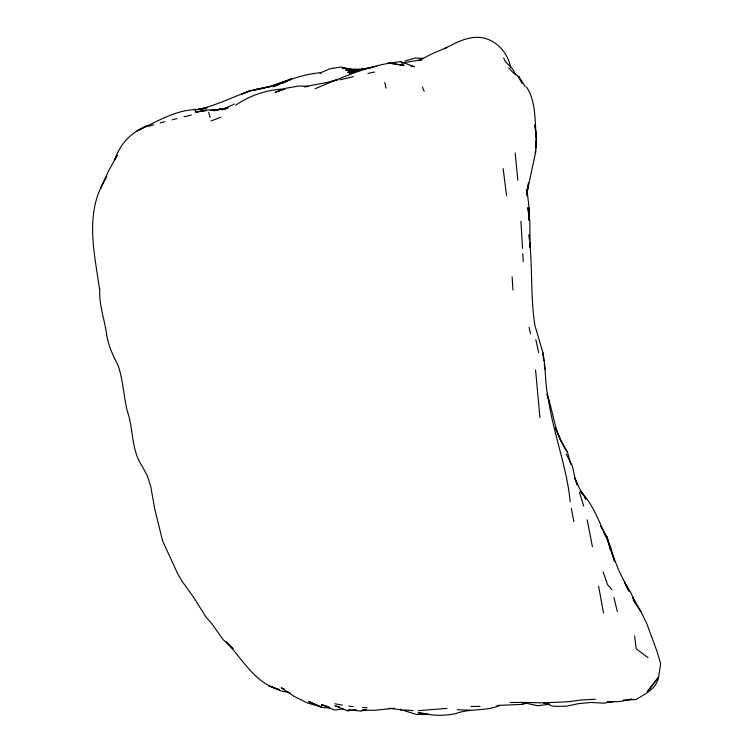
<?xml version="1.0" encoding="UTF-8"?>
<svg xmlns="http://www.w3.org/2000/svg" width="753" height="753" viewBox="0 0 753 753"><rect width="100%" height="100%" fill="white"/><g stroke="black" fill="none" stroke-linecap="round" stroke-linejoin="round"><path stroke-width="1.13" d="M527.298 190.462L527.241 194.895L526.949 190.368M527.128 189.7L526.968 194.33L528.587 182.941M535.75 147.315L536.381 138.288L534.922 124.942L536.531 139.38L535.75 148.435M330.002 708.027L321.23 707.415L321.682 704.676L329.07 706.954M528.54 182.875L526.686 193.945L535.722 151.918L536.381 138.288L536.531 139.38C534.526 121.732 536.541 102.568 526.592 86.962M117.007 155.184L115.247 158.939C119.972 143.578 132.18 131.643 146.995 125.836L137.131 130.89C158.676 120.904 181.304 105.966 206.002 110.371M103.575 182.367C84.976 215.245 94.662 254.09 99.537 289.208M104.62 180.315L106.71 176.211L100.61 188.316L108.78 170.573L117.073 155.466M116.922 155.259L114.296 160.304L117.063 155.532M334.85 705.787L347.698 710.804L348.63 709.721L361.016 711.124L366.325 709.618M235.717 105.222C250.052 95.292 267.588 89.466 284.992 88.986L275.203 92.318L286.262 88.176L298.677 86.011L307.968 86.331M496.98 705.476L522.083 704.366L524.568 702.888L537.67 705.749L548.984 704.243M418.48 60.682L432.486 53.595L446.858 47.514L444.242 48.757C456.224 42.582 468.846 35.363 482.889 37.829L483.012 37.857C497.837 41.123 507.729 53.341 510.863 67.723M234.607 103.942L222.144 109.825L226.484 108.648M315.046 88.722C342.728 77.286 370.777 64.297 400.925 61.661L414.366 66.725L411.034 66.066M279.523 83.668L289.961 79.63L270.016 86.548L251.013 90.464L241.289 94.294L251.013 90.464C233.072 96.723 216.262 105.674 197.465 109.59M220.893 117.252L211 120.922M419.195 60.579L421.981 59.6L403.279 62.866M252.151 90.784L258.58 88.638L263.955 88.092M500.218 705.363C486.014 711.481 470.201 708.215 455.857 713.562C443.357 716.348 430.452 715.482 418.056 712.592L426.847 713.919M148.492 126.335L153.687 124.697M270.016 86.548C286.968 80.703 303.393 74.001 321.465 72.646L320.166 73.013L329.56 68.881L340.742 67.017L351.077 69.238L342.408 68.165L352.639 69.201L362.711 69.201L361.092 69.304L376.519 66.33M255.276 89.955L263.87 88.186M404.916 61.059L415.374 57.981L423.035 58.376M332.515 81.239L337.655 79.743L326.491 82.614L304.372 86.727L307.403 86.604M160.191 122.946L164.822 121.694M172.079 119.821L176.993 118.541M522.083 704.366L527.608 702.973M340.008 79.799L353.505 76.655M184.127 116.734L191.356 115.077M364.207 709.712L362.089 710.192L374.373 710.324L394.459 708.253M367.944 73.446L374.665 72.024M227.679 107.905L221.269 109.232L223.472 109.006M198.463 109.496L206.924 107.811L196.542 109.505M194.839 109.166L195.846 112.178L207.687 109.947L217.683 110.333M371.041 67.855L360.885 69.634L349.345 73.182L359.285 70.236L347.622 72.232L354.371 71.431M613.94 701.457L603.821 703.189L591.039 702.436L578.511 703.65L566.143 706.267L553.389 706.305L543.515 702.841L524.643 702.445M195.846 112.178L205.983 110.653M343.076 708.893L334.511 710.041L321.682 704.676M228.018 107.961L219.085 109.157L226.06 108.338M347.698 710.804L356.32 709.684M446.896 708.422L418.188 710.663M259.484 88.713L263.804 88.205M210.784 110.267L223.632 108.997M612.791 701.429L607.125 702.031L619.813 701.514L632.238 699.198L626.628 699.735M226.512 108.498L213.268 110.597L215.48 110.54M595.378 699.245L581.156 699.989L568.091 701.749L543.515 702.841L549.012 703.886M623.258 700.055L636.031 699.546C645.086 693.927 656.672 688.769 658.593 677.022L660.663 663.751L656.983 651.354L646.742 623.493L640.859 611.549L633.151 599.896M470.926 706.53L480.047 706.342M429.05 714.249L416.607 714.484L399.843 709.279L401.867 709.966L389.197 708.244M510.261 702.521L523.759 702.408M361.064 70.217L345.552 70.095L360.555 70.443M361.205 70.18L354.588 70.02L359.275 70.415M457.382 709.693L470.051 710.135M362.494 707.415L367.097 707.792M404.022 709.891L413.171 710.653M348.799 706.154L353.27 706.672M403.919 65.445L388.36 62.923L403.919 65.445L400.925 61.661M334.784 703.773L342.276 705.109M289.961 692.581L281.198 691.009L268.52 685.644L279.438 689.692M335.998 706.05L339.424 706.851M279.504 689.72C254.985 683.451 242.57 659.11 226.352 642.017L232.903 648.455M284.248 689.136L281.245 687.79L294.376 696.516L307.892 703.161L320.241 706.455L308.363 701.344L321.23 707.415M517.509 75.686L513.687 73.192L508.877 68.099M648.022 657.67L636.2 648.832L634.647 635.974M232.903 648.559L223.104 639.655L211.791 623.71L206.115 617.234L193.173 596.649L182.48 581.853L177.953 574.323L162.639 541.04L154.629 508.454L150.732 486.438L147.268 475.661L142.016 465.956M611.888 589.806L607.445 584.45L603.134 571.894M582.86 494.74L580.441 491.201C593.496 504.623 599.341 522.62 607.229 539.148L603.53 531.966M584.676 497.394L585.881 499.164M640.859 611.549L632.454 596.79L635.551 603.718M525.302 86.661L518.638 76.251L519.579 77.813M585.881 498.966L579.819 489.13L574.812 478.07L577.287 484.876L575.179 478.917L572.449 466.211L566.2 454.059M517.895 76.194L522.093 83.244M600.405 525.763L606.89 536.927L610.702 550.688L606.739 536.588L611.172 548.786L614.448 561.164L611.944 553.766M560.712 440.053L555.337 427.836L560.712 440.053L567.414 452.045L570.915 464.479M567.414 452.045C554.594 434.999 553.869 413.472 547.026 394.064M515.692 74.811L512.699 68.994L505.291 61.548L503.644 57.774M141.564 465.222C131.013 448.892 133.563 428.485 127.144 410.63C123.652 395.852 123.144 380.463 118.306 365.996C113.138 355.727 107.999 345.251 106.512 333.701C104.385 318.717 98.822 304.306 99.791 288.917M635.523 603.539L631.39 593.816L624.548 582.21L628.962 591.124L618.354 569.4L611.088 550.754M422.405 87.037L424.174 91.301M548.918 402.667C554.283 436.091 566.953 467.905 570.172 501.78M579.424 492.076L583.697 506.091M547.177 395.174L549.361 402.479C544.297 385.752 546.537 368.038 542.461 351.152L534.894 325.381C530.592 297.915 532.522 269.847 529.726 242.184M208.703 112.348L210.143 117.449M613.902 597.449L617.309 611.492M529.095 327.367L530.564 333.739M535.835 339.754L538.715 352.592M384.821 82.463L385.997 88.148M587.171 519.843L592.413 546.687M603.482 613.036L598.616 586.192M571.329 508.35L573.88 521.688M544.221 364L545.04 369.168M503.126 168.568L506.581 195.648M527.044 190.029L529.124 208.355L529.095 220.403L528.983 214.709M542.697 352.15L543.798 360.762M528.766 215.471L527.862 207.593L529.83 220.685L530.065 247.492L529.736 242.805M529.02 217.721L529.284 219.98L528.879 207.922L528.935 211.32M539.929 417.651L535.562 369.864M515.193 152.897L517.819 180.353M527.034 189.747L527.467 195.451M529.557 240.019L529.152 234.616L529.481 239.294M522.563 248.339L520.925 221.326M527.015 190.565L527.382 196.044L527.053 190.66M512.125 276.803L512.934 290.046M522.855 253.714L523.166 261.743M535.515 150.704L535.355 152.963L535.552 150.694M658.564 677.126L647.298 691.725L658.564 677.126M291.006 79.046L273.047 86.755L292.117 78.745L282.196 83.235L291.006 79.046M271.381 86.322L263.268 87.979L271.381 86.322"/></g></svg>
